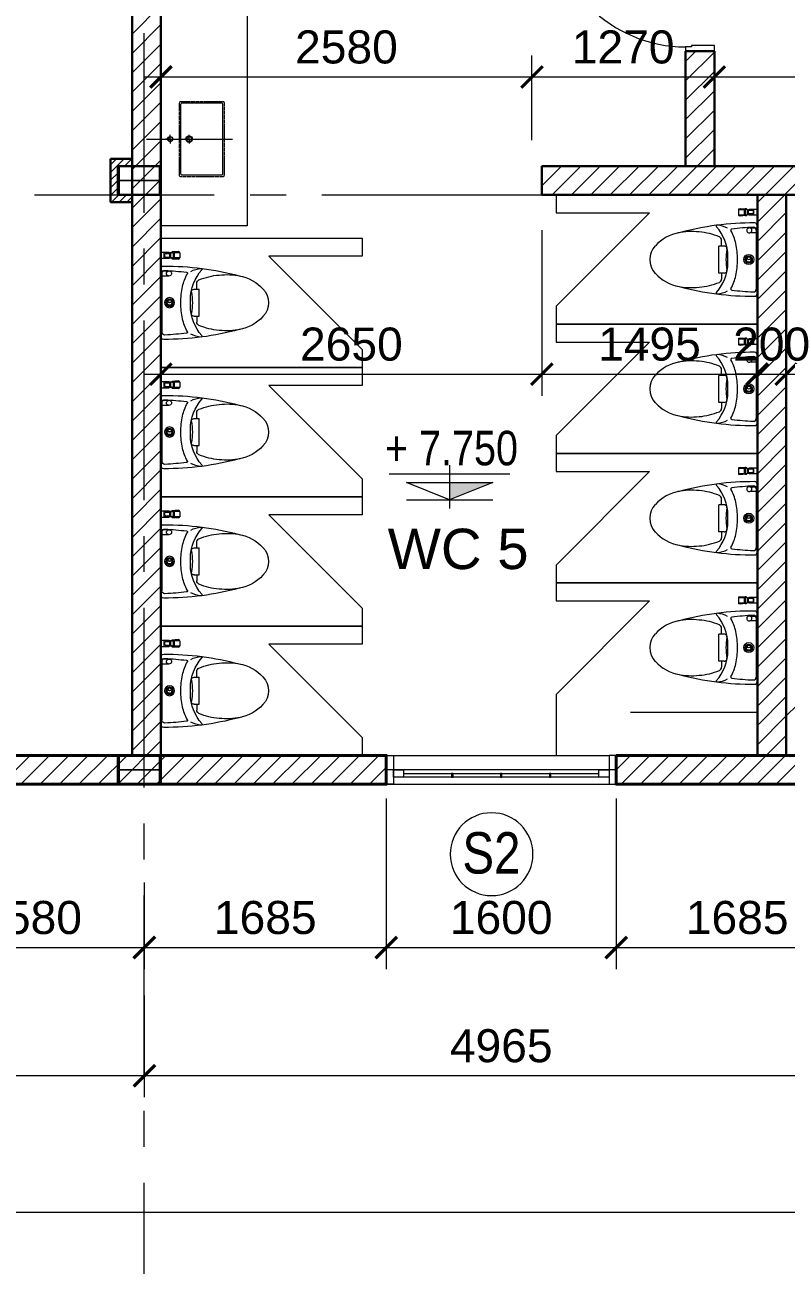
# Model space of a CAD drawing. Header units: millimetres. Extents: x 886808 to 1650903, y -1008069 to 230892.
# Drawn here: x 939122 to 944418, y -510837 to -502206 of the extents above; entities that cross this region are included whole.
import ezdxf
from ezdxf.enums import TextEntityAlignment as Align

# ---------------------------------------------------------------- set-up
doc = ezdxf.new("R2010")
doc.units = ezdxf.units.MM
doc.linetypes.add('CENTER', pattern=[2, 1.25, -0.25, 0.25, -0.25])
doc.linetypes.add('VE SINH$0$ACAD_ISO02W100', pattern=[15, 12, -3])
doc.layers.get('0').update_dxf_attribs({"lineweight": 0})
for name, color, linetype, lineweight in [('01- NET TUONG- 242', 242, 'Continuous', 40), ('03- Net Cua- 153', 153, 'Continuous', 9), ('06-Dim', 250, 'Continuous', 0), ('8l NET TO', 8, 'Continuous', 9), ('A-GLAZ-CURT', 52, 'Continuous', 5), ('A-Wall', 113, 'Continuous', 30), ('A_Dim', 8, 'Continuous', 5), ('ADP_007_text', 7, 'Continuous', 15), ('ADP_137_symbol', 137, 'Continuous', 9), ('DS_Dim', 8, 'Continuous', 0), ('HACTH', 8, 'Continuous', 0), ('net vl', 33, 'Continuous', 5), ('P-SANR-FIXT', 6, 'Continuous', 5), ('X-BT-MB-F1$0$SP-CỬA', 157, 'Continuous', 0)]:
    doc.layers.add(name, color=color, linetype=linetype, lineweight=lineweight)
doc.styles.add('ADP_HC_vni_HC', font='')
doc.styles.add('OBAYASHI', font='ARIALN.TTF')
doc.styles.add('Roof Fl type B$0$GHICHUTHUONG', font='arial.ttf', dxfattribs={"width": 0.8})
doc.styles.add('TIÊU ĐỀ', font='arial.ttf', dxfattribs={"height": 230})
doc.styles.add('TRUNG TIN', font='')
doc.styles.get('ADP_HC_vni_HC').set_extended_font_data('VNI-Helve-Condense')
doc.styles.get('TRUNG TIN').set_extended_font_data('VNI-Helve-Condense')
doc.dimstyles.new('1-100', dxfattribs={"dimtxt": 230, "dimasz": 150, "dimexe": 150, "dimexo": 300, "dimgap": 90, "dimtad": 1, "dimdec": 0, "dimrnd": 5, "dimzin": 0, "dimtxsty": 'TIÊU ĐỀ', "dimblk": 'ARCHTICK', "dimcen": 100, "dimdle": 120, "dimclrd": 256, "dimclre": 256, "dimclrt": 2, "dimadec": 0, "dimazin": 0, "dimtfac": 1, "dimtdec": 0, "dimtix": 1, "dimtmove": 1, "dimatfit": 3, "dimldrblk": 'OPEN30', "dimfxl": 900, "dimtolj": 1, "dimtzin": 0, "dimlwd": 13, "dimlwe": 13, "dimarcsym": 1})

# ---------------------------------------------------------------- blocks, each defined once
blk = doc.blocks.new('TRUC KHU BEP')
at = {"layer": '8l NET TO', "color": 251, "linetype": 'CENTER', "ltscale": 1000, "true_color": 0x636466, "transparency": 33554636}
for p, q in [((5034.7, -4023.5), (5034.7, 41133.5)), ((-5729.4, 4100), (13215, 4100)), ((-5729.4, 0), (13215, 0))]:
    blk.add_line(p, q, dxfattribs=at)
blk = doc.blocks.new('_ArchTick')
at = {"color": 0, "linetype": 'ByBlock', "const_width": 0.15}
blk.add_lwpolyline([(-0.5, -0.5), (0.5, 0.5)], dxfattribs=at)
blk = doc.blocks.new('*D620')
at = {"layer": 'A_Dim', "lineweight": 13, "transparency": 16777216}
for p, q in [((934988.6, -507790.1), (934988.6, -510618.9)), ((965418.6, -508100.4), (965418.6, -510618.9)), ((934868.6, -510468.9), (965538.6, -510468.9))]:
    blk.add_line(p, q, dxfattribs=at)
at = {"layer": 'Defpoints', "color": 0, "transparency": 16777216}
for p in [(934988.6, -507490.1), (965418.6, -507800.4), (965418.6, -510468.9)]:
    blk.add_point(p, dxfattribs=at)
at = {"layer": 'A_Dim', "lineweight": 13, "transparency": 16777216, "xscale": 150, "yscale": 150, "zscale": 150, "rotation": 180}
blk.add_blockref('_ArchTick', (934988.6, -510468.9), dxfattribs=at)
at = {"layer": 'A_Dim', "lineweight": 13, "transparency": 16777216, "xscale": 150, "yscale": 150, "zscale": 150}
blk.add_blockref('_ArchTick', (965418.6, -510468.9), dxfattribs=at)
at = {"layer": 'A_Dim', "color": 2, "transparency": 16777216, "insert": (950203.6, -510261.4), "char_height": 230, "attachment_point": 5, "style": 'TIÊU ĐỀ'}
blk.add_mtext('\\A1;30430', dxfattribs=at)
blk = doc.blocks.new('_Open30')
at = {"color": 0, "linetype": 'ByBlock', "lineweight": -2}
for p, q in [((-1, 0.268), (0, 0)), ((0, 0), (-1, -0.268)), ((0, 0), (-1, 0))]:
    blk.add_line(p, q, dxfattribs=at)
blk = doc.blocks.new('DAC_SA_Toilet - DAC_Toilet-V2-MẶT BẰNG BỐ TRÍ TẦNG 2')
at = {"layer": 'A_Dim', "transparency": 33554636}
for p, q in [((-308.8, 364.5), (-350.3, 364.5)), ((235, 364.5), (-235, 364.5))]:
    blk.add_line(p, q, dxfattribs=at)
at = {"layer": 'P-SANR-FIXT', "color": 251, "true_color": 0x636466, "transparency": 33554636}
for p, q in [((-350.3, 306.5), (-350.3, 364.5)), ((-308.8, 364.5), (-308.8, 306.5)), ((-223.5, 359.5), (-223.5, 364.5)), ((-220.1, 359.5), (-223.5, 359.5)), ((-220.1, 312.7), (-220.1, 359.5)), ((-220.1, 359.5), (-186.3, 359.5)), ((-205, 356.9), (0, 356.9)), ((-186.3, 359.5), (-186.3, 312.7)), ((-182.9, 359.5), (-186.3, 359.5)), ((-182.9, 364.5), (-182.9, 359.5)), ((0, 356.9), (205, 356.9)), ((-356.1, 244.9), (-352.9, 285)), ((-353.3, 236.2), (-350.8, 275.3)), ((-347.1, 306.5), (-350.3, 306.5)), ((-346.9, 280.7), (-348.2, 276.2)), ((-348, 233.8), (-345.9, 273)), ((-347.3, 306.5), (-347.3, 340.6)), ((-311.9, 340.6), (-347.3, 340.6)), ((-347.1, 306.5), (-347.1, 321.7)), ((-347.1, 293.3), (-347.1, 306.5)), ((-344.3, 298.2), (-345.9, 293.7)), ((-344.3, 332.7), (-344.3, 298.2)), ((-344, 274.2), (-343, 278.9)), ((-341.7, 335.2), (-341.7, 300.7)), ((-317.5, 335.2), (-317.5, 300.7)), ((-316.2, 278.9), (-315.2, 274.2)), ((-315, 332.7), (-315, 298.2)), ((-315, 298.2), (-313.3, 293.7)), ((-311.2, 233.8), (-313.3, 273)), ((-312.3, 280.7), (-311, 276.2)), ((-312.1, 306.5), (-312.1, 321.7)), ((-312.1, 306.5), (-312.1, 293.3)), ((-308.8, 306.5), (-312.1, 306.5)), ((-311.9, 340.6), (-311.9, 306.5)), ((-305.9, 236.2), (-308.4, 275.3)), ((-306.3, 285), (-303.1, 244.9)), ((-353.3, 236.2), (-356.1, 244.9)), ((-303.1, 244.9), (-305.9, 236.2)), ((-94.1, 114.8), (-135.3, 114.8)), ((-94.1, 133.7), (-94.1, 97.2)), ((94.1, 97.2), (-94.1, 97.2)), ((94.1, 133.9), (94.1, 97.2)), ((94.1, 114.8), (135.3, 114.8))]:
    blk.add_line(p, q, dxfattribs=at)
for centre, radius in [((-0.5, 304), 35), ((0, 304), 25), ((0, 304), 18.2)]:
    blk.add_circle(centre, radius, dxfattribs=at)
for centre, radius, start, end in [((-235, 344.5), 20, 90, 179.77834), ((-205, 336.9), 20, 90, 182.77831), ((205, 336.9), 20, 357.22169, 90), ((235, 344.5), 20, 0.22166, 90), ((-339.1, 283), 13.9, 171.78547, 213.41534), ((-342.4, 284.1), 10.6, 142.44391, 175.48892), ((-357.2, 312), 22.3, 286.6183, 295.29425), ((-368.7, 300.9), 23, 336.71481, 340.6458), ((-322.9, 321.4), 24.1, 152.22707, 179.2307), ((-351.9, 309.1), 16.5, 287.16271, 302.51816), ((-344.3, 335.2), 2.55, 270.00781, 359.99327), ((-329.6, 309.1), 28.8, 65.09775, 114.90581), ((-329.6, 260.8), 41.6, 73.0945, 106.9132), ((-315, 335.2), 2.55, 180.06218, 270), ((-307.3, 309.1), 16.5, 237.51883, 252.87745), ((-336.3, 321.4), 24.1, 0.76948, 27.77306), ((-290.5, 300.9), 23, 199.3542, 203.28519), ((-302, 312), 22.3, 244.70575, 253.3817), ((-316.8, 284.1), 10.6, 4.51108, 37.55609), ((-320.1, 283), 13.9, 326.58229, 8.22538), ((1745, 336.9), 2000, 179.77834, 194.96383), ((1772.7, 432.9), 2000, 182.77831, 187.10889), ((-203.2, 307.8), 17.6, 163.78637, 16.21363), ((-203.2, 307.8), 17.6, 16.21363, 163.78637), ((-16, 304), 15.4, 292.40557, 67.59443), ((-8.7, 318.8), 0.521, 120.52922, 244.00353), ((-8.7, 289.2), 0.521, 115.99647, 239.47078), ((0, 304), 17.7, 239.47078, 120.52922), ((-16, 304), 16, 295.99647, 64.00353), ((-1745, 336.9), 2000, 345.03617, 0.22166), ((-1772.7, 432.9), 2000, 352.89111, 357.22169), ((-329.6, 360.7), 128.2, 261.74989, 278.25011), ((-205, 186.3), 7, 187.10889, 298.6447), ((-38.7, -118.3), 340, 102.40346, 118.6447), ((0, -294.1), 520, 90, 102.40346), ((0, -294.1), 520, 77.59654, 90), ((38.7, -118.3), 340, 61.3553, 77.59654), ((205, 186.3), 7, 241.3553, 352.89111), ((-49.4, 69.1), 190, 152.46569, 175.50695), ((-20.5, -150.5), 310, 90.25011, 132.22537), ((242.7, -72), 436.1, 156.82038, 175.91835), ((-135.3, 89.9), 24.9, 90, 156.82038), ((-75.7, 133.7), 18.4, 141.6409, 180), ((-75.7, 133.7), 18.4, 80.33625, 141.6409), ((0, 578.5), 432.8, 260.33625, 279.66375), ((0, -4840.4), 5000, 89.74989, 90.25011), ((20.5, -150.5), 310, 47.77463, 89.74989), ((75.7, 133.7), 18.4, 38.3591, 99.66375), ((75.7, 133.7), 18.4, 0.59264, 38.3591), ((135.3, 89.9), 24.9, 23.17962, 90), ((-242.7, -72), 436.1, 4.08165, 23.17962), ((49.4, 69.1), 190, 4.49305, 27.53431), ((-232.8, 83.5), 6, 175.50695, 312.22537), ((232.8, 83.5), 6, 227.77463, 4.49305), ((265.7, -93.5), 461, 173.44768, 191.83618), ((-265.7, -93.5), 461, 348.16382, 6.55232), ((106.8, -126.8), 298.7, 190.16854, 227.10822), ((-106.8, -126.8), 298.7, 312.89178, 349.83146), ((0, -241.8), 141.8, 227.10822, 312.89178)]:
    blk.add_arc(centre, radius, start, end, dxfattribs=at)
for centre, major_axis, ratio, start_param, end_param in [((-357.1, 270), (12.9, 0), 0.469472, 0.514225, 1.056571), ((-294.8, 283), (55.3, 0), 0.469472, 2.889685, 3.404243), ((-294.8, 287), (53.8, 0), 0.469472, 2.950602, 3.394193), ((-357.1, 270), (15.9, 0), 0.469472, 0.595548, 0.975248), ((-357.1, 274.1), (17.4, 0), 0.469472, 0.628494, 0.942302), ((-329.6, 299.3), (58.3, 0), 0.469472, 4.429224, 4.995554), ((-344.3, 300.7), (-2.55, 0), 0.964751, 1.570796, 3.142958), ((-329.6, 299.3), (55.3, 0), 0.469472, 4.449739, 4.975039), ((-329.6, 270.7), (-53.8, 0), 0.469459, 4.459825, 4.964989), ((-329.6, 303.4), (53.8, 0), 0.469472, 4.459789, 4.964989), ((-329.6, 286.5), (14.9, 0), 0.965007, 0.656553, 2.485417), ((-315, 300.7), (2.55, 0), 0.962261, 3.141593, 4.712389), ((-302.1, 274.1), (17.4, 0), 0.470339, 2.199291, 2.513098), ((-302.1, 270), (15.9, 0), 0.470257, 2.166344, 2.546045), ((-302.1, 270), (12.9, 0), 0.469467, 2.085021, 2.627368), ((-364.4, 287), (53.8, 0), 0.469472, 6.030585, 6.474176), ((-364.4, 283), (55.3, 0), 0.469472, 6.020535, 6.535172)]:
    blk.add_ellipse(centre, major_axis=major_axis, ratio=ratio, start_param=start_param, end_param=end_param, dxfattribs=at)
for points, knots in [([(-348, 233.8), (-348.3, 234), (-348.9, 234.6), (-350.5, 235.5), (-352.1, 236), (-353.3, 236.2)], [-1, -1, -1, -1, -0.75, -0.5, 0, 0, 0, 0]), ([(-305.9, 236.2), (-307.1, 236), (-308.7, 235.5), (-310.3, 234.6), (-310.9, 234), (-311.2, 233.8)], [-1, -1, -1, -1, -0.5, -0.25, 0, 0, 0, 0])]:
    blk.add_open_spline(points, degree=3, knots=knots, dxfattribs=at)
blk = doc.blocks.new('*U162')
at = {"layer": 'X-BT-MB-F1$0$SP-CỬA', "transparency": 33554636}
blk.add_line((-50, 100), (-50, 840), dxfattribs=at)
for points in [[(-30, 0), (-30, 940), (-70, 940), (-70, 0)], [(-30, 100), (-70, 100), (-70, 840), (-30, 840)], [(-1000, -200), (-960, -200), (-960, -40), (-970, -40), (-970, 0), (-1000, 0)], [(0, -200), (-40, -200), (-40, -40), (-30, -40), (-30, 0), (0, 0)]]:
    blk.add_lwpolyline(points, close=True, dxfattribs=at)
at = {"layer": 'X-BT-MB-F1$0$SP-CỬA', "ltscale": 100, "transparency": 33554636}
blk.add_arc((-30, 0), 940, 90, 180, dxfattribs=at)
blk = doc.blocks.new('*U172')
at = {"color": 251, "lineweight": 5, "transparency": 33554636}
for q in [(-30, -65), (30, -65)]:
    blk.add_line((0, -65), q, dxfattribs=at)
at = {"lineweight": 5, "transparency": 33554636}
blk.add_line((0, -65), (0, -35), dxfattribs=at)
at = {"color": 0, "transparency": 33554636}
blk.add_circle((0, -65), 18, dxfattribs=at)
at = {"color": 165, "transparency": 33554636}
blk.add_circle((0, -65), 16, dxfattribs=at)
at = {"transparency": 33554636}
blk.add_wipeout([(-250, -147), (-249.8, -144.8), (-249.3, -143.4), (-248.7, -142), (-247.1, -139.9), (-244.4, -138), (-242.7, -137.4), (-240, -137), (-240, -137), (240, -137), (243, -137.4), (244.9, -138.3), (244.9, -138.3), (247.1, -139.9), (247.8, -140.7), (249, -142.6), (249.5, -144), (249.9, -145.3), (250, -147), (250, -147), (250, -422), (249.4, -425.5), (249.4, -425.5), (247.1, -429.1), (244.1, -431.1), (241.9, -431.8), (240, -432), (-240, -432), (-243.3, -431.4), (-244.7, -430.8), (-244.7, -430.8), (-247.1, -429.1), (-248.1, -427.8), (-248.1, -427.8), (-249.8, -424.1), (-250, -422), (-250, -422)], dxfattribs=at)
at = {"color": 251, "lineweight": 5, "transparency": 33554636}
for p, q in [((0, 100), (0, -497)), ((0, -197), (-30, -197)), ((0, -197), (30, -197))]:
    blk.add_line(p, q, dxfattribs=at)
at = {"lineweight": 5, "transparency": 33554636}
blk.add_line((0, -65), (0, -95), dxfattribs=at)
at = {"transparency": 33554636}
for q in [(0, -167), (0, -227)]:
    blk.add_line((0, -197), q, dxfattribs=at)
at = {"color": 165, "linetype": 'VE SINH$0$ACAD_ISO02W100', "transparency": 33554636}
blk.add_lwpolyline([(260, -432), (260, -137, 0.414214), (250, -127), (-250, -127, 0.414214), (-260, -137), (-260, -432, 0.414214), (-250, -442), (250, -442, 0.414214)], format="xyb", close=True, dxfattribs=at)
at = {"color": 0, "transparency": 33554636}
blk.add_lwpolyline([(250, -422), (250, -147, 0.414214), (240, -137), (-240, -137, 0.414214), (-250, -147), (-250, -422, 0.414214), (-240, -432), (240, -432, 0.414214)], format="xyb", close=True, dxfattribs=at)
blk.add_circle((0, -197), 22.5, dxfattribs=at)
at = {"color": 165, "transparency": 33554636}
blk.add_circle((0, -197), 17.5, dxfattribs=at)
blk = doc.blocks.new('cao độ')
at = {"layer": 'ADP_137_symbol'}
blk.add_hatch(color=0, dxfattribs=at).paths.add_polyline_path([(0, 1), (0, 0), (2.5, 1)])
at = {"layer": 'ADP_137_symbol', "color": 0}
for points in [[(-3.5, 1.5), (3.5, 1.5)], [(0, 2), (0, -0.5)], [(-2.5, 1), (2.5, 1), (0, 0), (-2.5, 1)], [(-2.5, 0), (2.5, 0)]]:
    blk.add_lwpolyline(points, dxfattribs=at)
at = {"layer": 'ADP_007_text', "style": 'ADP_HC_vni_HC'}
blk.add_attdef('A', (-3.745, 2), '', height=2, dxfattribs=at)
blk = doc.blocks.new('*U1457')
at = {"color": 7, "ltscale": 5}
for p, q in [((-2000, 100), (-2000, -100)), ((-400, 100), (-400, -100))]:
    blk.add_line(p, q, dxfattribs=at)
at = {"ltscale": 40}
for p, q in [((-450, 100), (-1950, 100)), ((-520, -25), (-1880, -25)), ((-1880, -50), (-520, -50))]:
    blk.add_line(p, q, dxfattribs=at)
at = {"color": 0, "ltscale": 40}
for p, q in [((-2000, 0), (-400, 0)), ((-400, -100), (-2000, -100))]:
    blk.add_line(p, q, dxfattribs=at)
at = {"color": 0, "lineweight": -2}
for points in [[(-2000, 100), (-1950, 100), (-1950, -100), (-2000, -100)], [(-400, 100), (-450, 100), (-450, -100), (-400, -100)]]:
    blk.add_lwpolyline(points, close=True, dxfattribs=at)
at = {"ltscale": 40}
for points in [[(-1950, -50), (-1880, -50), (-1880, 0), (-1950, 0)], [(-520, -50), (-450, -50), (-450, 0), (-520, 0)], [(-1544.9, -25), (-1535.1, -25), (-1535.1, -50), (-1544.9, -50)], [(-1204.9, -25), (-1195.1, -25), (-1195.1, -50), (-1204.9, -50)], [(-864.9, -25), (-855.1, -25), (-855.1, -50), (-864.9, -50)]]:
    blk.add_lwpolyline(points, close=True, dxfattribs=at)
blk = doc.blocks.new('*D600')
at = {"layer": 'A_Dim', "lineweight": 13, "transparency": 16777216}
for p, q in [((944918.6, -508575.9), (944918.6, -509668.7)), ((939953.3, -508959.7), (939953.3, -509668.7)), ((945038.6, -509518.7), (939833.3, -509518.7))]:
    blk.add_line(p, q, dxfattribs=at)
at = {"layer": 'Defpoints', "color": 0, "transparency": 16777216}
for p in [(944918.6, -508275.9), (939953.3, -508659.7), (939953.3, -509518.7)]:
    blk.add_point(p, dxfattribs=at)
at = {"layer": 'A_Dim', "lineweight": 13, "transparency": 16777216, "xscale": 150, "yscale": 150, "zscale": 150, "rotation": 180}
blk.add_blockref('_ArchTick', (939953.3, -509518.7), dxfattribs=at)
at = {"layer": 'A_Dim', "lineweight": 13, "transparency": 16777216, "xscale": 150, "yscale": 150, "zscale": 150}
blk.add_blockref('_ArchTick', (944918.6, -509518.7), dxfattribs=at)
at = {"layer": 'A_Dim', "color": 2, "transparency": 16777216, "insert": (942436, -509311.3), "char_height": 230, "attachment_point": 5, "style": 'TIÊU ĐỀ'}
blk.add_mtext('\\A1;4965', dxfattribs=at)
blk = doc.blocks.new('*D601')
at = {"layer": 'A_Dim', "lineweight": 13, "transparency": 16777216}
for p, q in [((934988.6, -508959.7), (934988.6, -509668.7)), ((939953.3, -508959.7), (939953.3, -509668.7)), ((940073.3, -509518.7), (934868.6, -509518.7))]:
    blk.add_line(p, q, dxfattribs=at)
at = {"layer": 'Defpoints', "color": 0, "transparency": 16777216}
for p in [(934988.6, -508659.7), (939953.3, -508659.7), (934988.6, -509518.7)]:
    blk.add_point(p, dxfattribs=at)
at = {"layer": 'A_Dim', "lineweight": 13, "transparency": 16777216, "xscale": 150, "yscale": 150, "zscale": 150, "rotation": 180}
blk.add_blockref('_ArchTick', (934988.6, -509518.7), dxfattribs=at)
at = {"layer": 'A_Dim', "lineweight": 13, "transparency": 16777216, "xscale": 150, "yscale": 150, "zscale": 150}
blk.add_blockref('_ArchTick', (939953.3, -509518.7), dxfattribs=at)
at = {"layer": 'A_Dim', "color": 2, "transparency": 16777216, "insert": (937471, -509311.3), "char_height": 230, "attachment_point": 5, "style": 'TIÊU ĐỀ'}
blk.add_mtext('\\A1;4965', dxfattribs=at)
blk = doc.blocks.new('so thu tu bac thang')
at = {"ltscale": 300}
blk.add_circle((37.7, 0), 125, dxfattribs=at)
at = {"style": 'OBAYASHI'}
blk.add_attdef('SO_THU_TU_BAC_THANG', (-91.5, -138.5), '', height=300, dxfattribs=at)
blk = doc.blocks.new('*D1356')
at = {"layer": 'A_Dim', "lineweight": 13, "transparency": 16777216}
for p, q in [((938371.1, -507690.1), (938371.1, -508776.5)), ((939953.3, -508174), (939953.3, -508776.5)), ((938251.1, -508626.5), (940073.3, -508626.5))]:
    blk.add_line(p, q, dxfattribs=at)
at = {"layer": 'Defpoints', "color": 0, "transparency": 16777216}
for p in [(938371.1, -507390.1), (939953.3, -507874), (939953.3, -508626.5)]:
    blk.add_point(p, dxfattribs=at)
at = {"layer": 'A_Dim', "lineweight": 13, "transparency": 16777216, "xscale": 150, "yscale": 150, "zscale": 150, "rotation": 180}
blk.add_blockref('_ArchTick', (938371.1, -508626.5), dxfattribs=at)
at = {"layer": 'A_Dim', "lineweight": 13, "transparency": 16777216, "xscale": 150, "yscale": 150, "zscale": 150}
blk.add_blockref('_ArchTick', (939953.3, -508626.5), dxfattribs=at)
at = {"layer": 'A_Dim', "color": 2, "transparency": 16777216, "insert": (939162.2, -508419.1), "char_height": 230, "attachment_point": 5, "style": 'TIÊU ĐỀ'}
blk.add_mtext('\\A1;1580', dxfattribs=at)
blk = doc.blocks.new('*D1357')
at = {"layer": 'A_Dim', "lineweight": 13, "transparency": 16777216}
for p, q in [((941636, -507590.1), (941636, -508776.5)), ((939953.3, -508174), (939953.3, -508776.5)), ((939833.3, -508626.5), (941756, -508626.5))]:
    blk.add_line(p, q, dxfattribs=at)
at = {"layer": 'Defpoints', "color": 0, "transparency": 16777216}
for p in [(941636, -507290.1), (939953.3, -507874), (941636, -508626.5)]:
    blk.add_point(p, dxfattribs=at)
at = {"layer": 'A_Dim', "lineweight": 13, "transparency": 16777216, "xscale": 150, "yscale": 150, "zscale": 150, "rotation": 180}
blk.add_blockref('_ArchTick', (939953.3, -508626.5), dxfattribs=at)
at = {"layer": 'A_Dim', "lineweight": 13, "transparency": 16777216, "xscale": 150, "yscale": 150, "zscale": 150}
blk.add_blockref('_ArchTick', (941636, -508626.5), dxfattribs=at)
at = {"layer": 'A_Dim', "color": 2, "transparency": 16777216, "insert": (940794.6, -508419.1), "char_height": 230, "attachment_point": 5, "style": 'TIÊU ĐỀ'}
blk.add_mtext('\\A1;1685', dxfattribs=at)
blk = doc.blocks.new('*D1358')
at = {"layer": 'A_Dim', "lineweight": 13, "transparency": 16777216}
for p, q in [((941636, -507590.1), (941636, -508776.5)), ((943236, -507590.1), (943236, -508776.5)), ((941516, -508626.5), (943356, -508626.5))]:
    blk.add_line(p, q, dxfattribs=at)
at = {"layer": 'Defpoints', "color": 0, "transparency": 16777216}
for p in [(941636, -507290.1), (943236, -507290.1), (943236, -508626.5)]:
    blk.add_point(p, dxfattribs=at)
at = {"layer": 'A_Dim', "lineweight": 13, "transparency": 16777216, "xscale": 150, "yscale": 150, "zscale": 150, "rotation": 180}
blk.add_blockref('_ArchTick', (941636, -508626.5), dxfattribs=at)
at = {"layer": 'A_Dim', "lineweight": 13, "transparency": 16777216, "xscale": 150, "yscale": 150, "zscale": 150}
blk.add_blockref('_ArchTick', (943236, -508626.5), dxfattribs=at)
at = {"layer": 'A_Dim', "color": 2, "transparency": 16777216, "insert": (942436, -508419.1), "char_height": 230, "attachment_point": 5, "style": 'TIÊU ĐỀ'}
blk.add_mtext('\\A1;1600', dxfattribs=at)
blk = doc.blocks.new('*D1359')
at = {"layer": 'A_Dim', "lineweight": 13, "transparency": 16777216}
for p, q in [((943236, -507590.1), (943236, -508776.5)), ((944918.6, -508033), (944918.6, -508776.5)), ((943116, -508626.5), (945038.6, -508626.5))]:
    blk.add_line(p, q, dxfattribs=at)
at = {"layer": 'Defpoints', "color": 0, "transparency": 16777216}
for p in [(943236, -507290.1), (944918.6, -507733), (944918.6, -508626.5)]:
    blk.add_point(p, dxfattribs=at)
at = {"layer": 'A_Dim', "lineweight": 13, "transparency": 16777216, "xscale": 150, "yscale": 150, "zscale": 150, "rotation": 180}
blk.add_blockref('_ArchTick', (943236, -508626.5), dxfattribs=at)
at = {"layer": 'A_Dim', "lineweight": 13, "transparency": 16777216, "xscale": 150, "yscale": 150, "zscale": 150}
blk.add_blockref('_ArchTick', (944918.6, -508626.5), dxfattribs=at)
at = {"layer": 'A_Dim', "color": 2, "transparency": 16777216, "insert": (944077.3, -508419.1), "char_height": 230, "attachment_point": 5, "style": 'TIÊU ĐỀ'}
blk.add_mtext('\\A1;1685', dxfattribs=at)
blk = doc.blocks.new('*D1384')
at = {"layer": 'A_Dim', "lineweight": 13, "transparency": 16777216}
for p, q in [((940068.6, -502427), (940068.6, -502419.5)), ((942650, -503009), (942650, -502419.5)), ((939948.6, -502569.5), (942770, -502569.5))]:
    blk.add_line(p, q, dxfattribs=at)
at = {"layer": 'Defpoints', "color": 0, "transparency": 16777216}
for p in [(942650, -502569.5), (940068.6, -502727), (942650, -503309)]:
    blk.add_point(p, dxfattribs=at)
at = {"layer": 'A_Dim', "lineweight": 13, "transparency": 16777216, "xscale": 150, "yscale": 150, "zscale": 150, "rotation": 180}
blk.add_blockref('_ArchTick', (940068.6, -502569.5), dxfattribs=at)
at = {"layer": 'A_Dim', "lineweight": 13, "transparency": 16777216, "xscale": 150, "yscale": 150, "zscale": 150}
blk.add_blockref('_ArchTick', (942650, -502569.5), dxfattribs=at)
at = {"layer": 'A_Dim', "color": 2, "transparency": 16777216, "insert": (941359.3, -502362.1), "char_height": 230, "attachment_point": 5, "style": 'TIÊU ĐỀ'}
blk.add_mtext('\\A1;2580', dxfattribs=at)
blk = doc.blocks.new('*D1385')
at = {"layer": 'A_Dim', "lineweight": 13, "transparency": 16777216}
for p, q in [((942650, -503009), (942650, -502419.5)), ((943918.6, -502789), (943918.6, -502419.5)), ((942530, -502569.5), (944038.6, -502569.5))]:
    blk.add_line(p, q, dxfattribs=at)
at = {"layer": 'Defpoints', "color": 0, "transparency": 16777216}
for p in [(943918.6, -502569.5), (943918.6, -503089, 0), (942650, -503309)]:
    blk.add_point(p, dxfattribs=at)
at = {"layer": 'A_Dim', "lineweight": 13, "transparency": 16777216, "xscale": 150, "yscale": 150, "zscale": 150, "rotation": 180}
blk.add_blockref('_ArchTick', (942650, -502569.5), dxfattribs=at)
at = {"layer": 'A_Dim', "lineweight": 13, "transparency": 16777216, "xscale": 150, "yscale": 150, "zscale": 150}
blk.add_blockref('_ArchTick', (943918.6, -502569.5), dxfattribs=at)
at = {"layer": 'A_Dim', "color": 2, "transparency": 16777216, "insert": (943284.3, -502362.1), "char_height": 230, "attachment_point": 5, "style": 'TIÊU ĐỀ'}
blk.add_mtext('\\A1;1270', dxfattribs=at)
blk = doc.blocks.new('*D1386')
at = {"layer": 'A_Dim', "lineweight": 13, "transparency": 16777216}
for p, q in [((943918.6, -502789), (943918.6, -502419.5)), ((946917.8, -502717), (946917.8, -502419.5)), ((943798.6, -502569.5), (947037.8, -502569.5))]:
    blk.add_line(p, q, dxfattribs=at)
at = {"layer": 'Defpoints', "color": 0, "transparency": 16777216}
for p in [(946917.8, -502569.5), (946917.8, -503017, 0), (943918.6, -503089, 0)]:
    blk.add_point(p, dxfattribs=at)
at = {"layer": 'A_Dim', "lineweight": 13, "transparency": 16777216, "xscale": 150, "yscale": 150, "zscale": 150, "rotation": 180}
blk.add_blockref('_ArchTick', (943918.6, -502569.5), dxfattribs=at)
at = {"layer": 'A_Dim', "lineweight": 13, "transparency": 16777216, "xscale": 150, "yscale": 150, "zscale": 150}
blk.add_blockref('_ArchTick', (946917.8, -502569.5), dxfattribs=at)
at = {"layer": 'A_Dim', "color": 2, "transparency": 16777216, "insert": (945418.2, -502362), "char_height": 230, "attachment_point": 5, "style": 'TIÊU ĐỀ'}
blk.add_mtext('\\A1;3000', dxfattribs=at)
blk = doc.blocks.new('*D1389')
at = {"layer": 'A_Dim', "lineweight": 13, "transparency": 16777216}
for p, q in [((942718.6, -503635), (942718.6, -504787)), ((939948.6, -504637), (942838.6, -504637)), ((940068.6, -504802.5), (940068.6, -504787))]:
    blk.add_line(p, q, dxfattribs=at)
at = {"layer": 'Defpoints', "color": 0, "transparency": 16777216}
for p in [(942718.6, -503335), (940068.6, -504502.5), (942718.6, -504637)]:
    blk.add_point(p, dxfattribs=at)
at = {"layer": 'A_Dim', "lineweight": 13, "transparency": 16777216, "xscale": 150, "yscale": 150, "zscale": 150, "rotation": 180}
blk.add_blockref('_ArchTick', (940068.6, -504637), dxfattribs=at)
at = {"layer": 'A_Dim', "lineweight": 13, "transparency": 16777216, "xscale": 150, "yscale": 150, "zscale": 150}
blk.add_blockref('_ArchTick', (942718.6, -504637), dxfattribs=at)
at = {"layer": 'A_Dim', "color": 2, "transparency": 16777216, "insert": (941393.6, -504429.6), "char_height": 230, "attachment_point": 5, "style": 'TIÊU ĐỀ'}
blk.add_mtext('\\A1;2650', dxfattribs=at)
blk = doc.blocks.new('*D1390')
at = {"layer": 'A_Dim', "lineweight": 13, "transparency": 16777216}
for p, q in [((942718.6, -503635), (942718.6, -504787)), ((944216.1, -503896), (944216.1, -504787)), ((942598.6, -504637), (944336.1, -504637))]:
    blk.add_line(p, q, dxfattribs=at)
at = {"layer": 'Defpoints', "color": 0, "transparency": 16777216}
for p in [(942718.6, -503335), (944216.1, -503596), (944216.1, -504637)]:
    blk.add_point(p, dxfattribs=at)
at = {"layer": 'A_Dim', "lineweight": 13, "transparency": 16777216, "xscale": 150, "yscale": 150, "zscale": 150, "rotation": 180}
blk.add_blockref('_ArchTick', (942718.6, -504637), dxfattribs=at)
at = {"layer": 'A_Dim', "lineweight": 13, "transparency": 16777216, "xscale": 150, "yscale": 150, "zscale": 150}
blk.add_blockref('_ArchTick', (944216.1, -504637), dxfattribs=at)
at = {"layer": 'A_Dim', "color": 2, "transparency": 16777216, "insert": (943467.3, -504429.6), "char_height": 230, "attachment_point": 5, "style": 'TIÊU ĐỀ'}
blk.add_mtext('\\A1;1495', dxfattribs=at)
blk = doc.blocks.new('*D1391')
at = {"layer": 'A_Dim', "lineweight": 13, "transparency": 16777216}
for p, q in [((944418.2, -503820.5), (944418.2, -504787)), ((944216.1, -503896), (944216.1, -504787)), ((944216.1, -504637), (944066.1, -504637)), ((944216.1, -504637), (944418.2, -504637)), ((944418.2, -504637), (944568.2, -504637))]:
    blk.add_line(p, q, dxfattribs=at)
at = {"layer": 'Defpoints', "color": 0, "transparency": 16777216}
for p in [(944418.2, -503520.5), (944216.1, -503596), (944418.2, -504637)]:
    blk.add_point(p, dxfattribs=at)
at = {"layer": 'A_Dim', "lineweight": 13, "transparency": 16777216, "xscale": 150, "yscale": 150, "zscale": 150}
blk.add_blockref('_ArchTick', (944216.1, -504637), dxfattribs=at)
at = {"layer": 'A_Dim', "lineweight": 13, "transparency": 16777216, "xscale": 150, "yscale": 150, "zscale": 150, "rotation": 180}
blk.add_blockref('_ArchTick', (944418.2, -504637), dxfattribs=at)
at = {"layer": 'A_Dim', "color": 2, "transparency": 16777216, "insert": (944317.1, -504429.6), "char_height": 230, "attachment_point": 5, "style": 'TIÊU ĐỀ'}
blk.add_mtext('\\A1;200', dxfattribs=at)
blk = doc.blocks.new('*D1392')
at = {"layer": 'A_Dim', "lineweight": 13, "transparency": 16777216}
for p, q in [((948117.9, -503587.5), (948117.9, -504787)), ((944418.2, -503820.5), (944418.2, -504787)), ((944298.2, -504637), (948237.9, -504637))]:
    blk.add_line(p, q, dxfattribs=at)
at = {"layer": 'Defpoints', "color": 0, "transparency": 16777216}
for p in [(948117.9, -503287.5), (944418.2, -503520.5), (948117.9, -504637)]:
    blk.add_point(p, dxfattribs=at)
at = {"layer": 'A_Dim', "lineweight": 13, "transparency": 16777216, "xscale": 150, "yscale": 150, "zscale": 150, "rotation": 180}
blk.add_blockref('_ArchTick', (944418.2, -504637), dxfattribs=at)
at = {"layer": 'A_Dim', "lineweight": 13, "transparency": 16777216, "xscale": 150, "yscale": 150, "zscale": 150}
blk.add_blockref('_ArchTick', (948117.9, -504637), dxfattribs=at)
at = {"layer": 'A_Dim', "color": 2, "transparency": 16777216, "insert": (946268, -504429.5), "char_height": 230, "attachment_point": 5, "style": 'TIÊU ĐỀ'}
blk.add_mtext('\\A1;3700', dxfattribs=at)
blk = doc.blocks.new('cc')
at = {"layer": 'A-GLAZ-CURT', "transparency": 33554636}
blk.add_lwpolyline([(222569.3, 39756), (222287.3, 39756), (222287.3, 39659), (222278.3, 39659), (222278.3, 39859), (222287.3, 39859), (222287.3, 39762), (222569.3, 39762), (222569.3, 39859), (222578.3, 39859), (222578.3, 39659), (222569.3, 39659)], close=True, dxfattribs=at)
at = {"layer": 'A-Wall', "transparency": 33554636}
blk.add_lwpolyline([(222278.3, 39659), (222578.3, 39659), (222578.3, 39859), (222278.3, 39859)], close=True, dxfattribs=at)

msp = doc.modelspace()

# ---------------------------------------------------------------- hatches: boundary and pattern name
at = {"layer": 'A_Dim', "transparency": 33554534}
h = msp.add_hatch(dxfattribs=at)
h.set_pattern_fill('ANSI31', color=256, scale=300)
h.set_pattern_definition([(45, (-578905.99, -498910.36), (-26.5165043, 26.5165043), [])])
h.paths.add_polyline_path([(939768.6, -503190.1), (939868.6, -503190.1), (939868.6, -503390.1), (939768.6, -503390.1)], flags=16)
h.paths.add_polyline_path([(939718.6, -503140.1), (939868.6, -503140.1), (939868.6, -503440.1), (939718.6, -503440.1)])
at = {"layer": 'HACTH', "transparency": 33554636}
h = msp.add_hatch(dxfattribs=at)
h.set_pattern_fill('ANSI31', color=256, scale=30)
h.paths.add_polyline_path([(958118.6, -475390.1), (958318.6, -475390.1), (958318.6, -470590.1), (958118.6, -470590.1)])
h.paths.add_polyline_path([(953643.6, -470589.9), (958998.6, -470589.7), (958998.6, -470390.1), (953643.6, -470390.4)])
h.paths.add_polyline_path([(955518.6, -503190.2), (950968.6, -503190.2), (950968.6, -503390.1), (955518.6, -503390.1)])
h.paths.add_polyline_path([(934988.6, -470589.7), (935188.6, -470589.7), (935188.6, -471895.8), (934988.6, -471895.8)])
h.paths.add_polyline_path([(943236, -507290.1), (945731.1, -507290.1), (945731.1, -507490.1), (943236, -507490.1)])
h.paths.add_polyline_path([(956518.6, -503190.2), (958318.6, -503190.1), (958318.6, -503390.1), (956518.6, -503390.2)])
h.paths.add_polyline_path([(941336, -475390.1), (941536, -475390.1), (941536, -470589.7), (941336, -470589.7)])
h.paths.add_polyline_path([(957418.6, -475490.2), (958318.6, -475490.1), (958318.6, -475390.1), (957418.6, -475390.2)])
h.paths.add_polyline_path([(950256.1, -507290.1), (951068.6, -507290.1), (951068.6, -507490.1), (950256.1, -507490.1)])
h.paths.add_polyline_path([(947331.1, -507290.1), (948656.1, -507290.1), (948656.1, -507490.1), (947331.1, -507490.1)])
h.paths.add_polyline_path([(934988.6, -499915.1), (935188.6, -499915.1), (935188.6, -504440.1), (934988.6, -504440.1)])
h.paths.add_polyline_path([(935188.6, -480090.1), (934988.6, -480090.1), (934988.6, -486040.1), (935188.6, -486040.1), (935188.6, -484340.1)])
h.paths.add_polyline_path([(934988.6, -470590.1), (936571.1, -470590.1), (936571.1, -470390.1), (934988.6, -470390.1)])
h.paths.add_polyline_path([(938371.1, -470389.7), (941536, -470389.7), (941536, -470589.7), (938371.1, -470589.7)])
h.paths.add_polyline_path([(943336, -470389.7), (947798.6, -470389.7), (947798.6, -470590.4), (943336, -470590.4)])
h.paths.add_polyline_path([(949598.6, -470390.4), (953643.6, -470390.4), (953643.6, -470589.7), (949598.6, -470589.7)])
h.paths.add_polyline_path([(938371.1, -507290.1), (941636, -507290.1), (941636, -507490.1), (938371.1, -507490.1)])
h.paths.add_polyline_path([(934988.6, -507490.1), (936571.1, -507490.1), (936571.1, -507290.1), (934988.6, -507290.1)])
h.paths.add_polyline_path([(960798.6, -470389.8), (964918.6, -470389.8), (964918.6, -470589.7), (960798.6, -470589.7)])
h.paths.add_polyline_path([(951068.6, -507490.1), (951872.6, -507490.1), (951872.6, -507290.1), (951068.6, -507290.1)])
h.paths.add_polyline_path([(953472.6, -507490.1), (954272.6, -507490.1), (954272.6, -507290.1), (953472.6, -507290.1)])
h.paths.add_polyline_path([(955872.6, -507490.1), (956784.8, -507490.1), (956784.8, -507290.1), (955872.6, -507290.1)])
h.paths.add_polyline_path([(951068.6, -503390.1), (951068.6, -507290.1), (950868.6, -507290.1), (950868.6, -503605.1), (950968.6, -503605.1), (950968.6, -503390.1)])
h.paths.add_polyline_path([(950968.6, -501190.2), (950968.6, -503605.1), (950768.6, -503605.1), (950768.6, -501190.2)])
h.paths.add_polyline_path([(946917.9, -500990.1), (950968.6, -500990.1), (950968.6, -501190.2), (946917.9, -501190.2)])
h.paths.add_polyline_path([(946917.8, -502390.2), (947117.8, -502390.2), (947117.8, -503190.1), (946917.8, -503190.1)])
h.paths.add_polyline_path([(947117.8, -501390.2), (946917.8, -501390.2), (946917.9, -501190.2), (947117.9, -501190.2)])
h.paths.add_polyline_path([(948117.9, -503390.1), (948117.9, -503190.1), (942718.6, -503190.1), (942718.6, -503390.1)])
h.paths.add_polyline_path([(943918.6, -502390.2), (943718.6, -502390.2), (943718.6, -503190.1), (943918.6, -503190.1)])
h.paths.add_polyline_path([(943718.6, -501390.2), (943918.6, -501390.2), (943918.6, -501190.2), (943718.6, -501190.2)])
h.paths.add_polyline_path([(939868.6, -501190.2), (943918.6, -501190.2), (943918.6, -500990.1), (939868.6, -500990.2)])
h.paths.add_polyline_path([(939868.6, -501190.2), (939868.6, -500990.2), (936488.6, -500990.2), (936488.6, -501190.2)])
h.paths.add_polyline_path([(935488.6, -500990.1), (935188.6, -500990.1), (935188.6, -501190.1), (935488.6, -501190.1)])
h.paths.add_polyline_path([(940068.6, -501190.2), (940068.6, -507290.1), (939868.6, -507290.1), (939868.6, -501190.2)])
h.paths.add_polyline_path([(944218.3, -507290.1), (944418.3, -507290.1), (944418.2, -503390.1), (944218.2, -503390.1)])
h.paths.add_polyline_path([(945631.7, -507290.1), (945631.7, -507040.1), (944418.3, -507040.1), (944418.3, -507290.2)])
h.paths.add_polyline_path([(945731.7, -506940.1), (945731.7, -507290.1), (944418.3, -507290.2), (944418.3, -506940.1)])
h.paths.add_polyline_path([(935188.6, -492365.1), (934988.6, -492365.1), (934988.6, -491415.1), (935188.6, -491415.1)])
h.paths.add_polyline_path([(935188.6, -473695.8), (934988.6, -473695.8), (934988.6, -475672.3), (935188.6, -475672.3)])
h.paths.add_polyline_path([(935188.6, -489615.1), (934988.6, -489615.1), (934988.6, -488415.1), (935188.6, -488415.1)])
h.paths.add_polyline_path([(935188.6, -506240.1), (934988.6, -506240.1), (934988.6, -507290.1), (935188.6, -507290.1)])
h.paths.add_polyline_path([(935188.6, -486615.1), (934988.6, -486615.1), (934988.6, -486040.1), (935188.6, -486040.1)])
h.paths.add_polyline_path([(934988.6, -478490.2), (935188.6, -478490.2), (935188.6, -477872.3), (934988.6, -477872.3)])
h.paths.add_polyline_path([(935188.6, -495365.1), (934988.6, -495365.1), (934988.6, -494165.1), (935188.6, -494165.1)])
h.paths.add_polyline_path([(935188.6, -498115.1), (934988.6, -498115.1), (934988.6, -497165.1), (935188.6, -497165.1)])
h.paths.add_polyline_path([(946528.6, -475390.1), (946628.6, -475390.1), (946628.6, -475190.1), (946528.6, -475190.1)])
h.paths.add_polyline_path([(945119.3, -473045.7), (944918.8, -473045.7), (944918.6, -475390.1), (945119.1, -475390.1)])
h.paths.add_polyline_path([(944918.6, -473693), (944918.6, -473593), (946528.4, -473593), (946528.4, -473693)])
h.paths.add_polyline_path([(946628.6, -474430.1), (946528.6, -474430.1), (946528.6, -471840.1), (946628.6, -471840.1)])
h.paths.add_polyline_path([(944918.8, -472090.1), (944918.8, -471990.1), (946528.6, -471990.1), (946528.6, -472090.1)])
h.paths.add_polyline_path([(945116.5, -471990.1), (944918.6, -471990.1), (944918.6, -470739.7), (945116.5, -470739.7)])
h.paths.add_polyline_path([(944918.6, -470739.7), (945119.1, -470739.7), (945119.1, -470590.4), (944918.6, -470590.4)])
h.paths.add_polyline_path([(945119, -472285.7), (944919, -472285.7), (944919.1, -472085.6), (945119.1, -472085.6)])
h.paths.add_polyline_path([(935188.6, -475490.1), (936963.2, -475490.1), (936963.2, -475390.2), (935188.6, -475390.2)])
h.paths.add_polyline_path([(941905.1, -475490.1), (938163.2, -475490.1), (938163.2, -475390.1), (941905.1, -475390.2)])
h.paths.add_polyline_path([(943128.5, -475390.2), (955798.6, -475390.1), (955798.6, -475490.1), (943128.5, -475490.2)])
h.paths.add_polyline_path([(932488.6, -477672.3), (932488.6, -475872.3), (934988.6, -475872.3), (934988.6, -476034.9), (935188.6, -476034.9), (935188.6, -475672.3), (932288.6, -475672.3), (932288.6, -477872.3), (935188.6, -477872.3), (935188.6, -477535.3), (934988.6, -477535.3), (934988.6, -477672.3)])

# ---------------------------------------------------------------- linework, layer by layer
at = {"layer": '01- NET TUONG- 242', "transparency": 33554636}
for points in [[(938371.1, -507290.1), (941636, -507290.1), (941636, -507490.1), (938371.1, -507490.1)], [(943236, -507290.1), (945731.1, -507290.1), (945731.1, -507490.1), (943236, -507490.1)]]:
    msp.add_lwpolyline(points, close=True, dxfattribs=at)
at = {"layer": '8l NET TO', "color": 251, "linetype": 'CENTER', "ltscale": 1000, "true_color": 0x636466, "transparency": 33554636}
for p, q in [((941785.5, -503390.1), (971474.1, -503390.1)), ((941785.5, -507490.1), (971474.1, -507490.1))]:
    msp.add_line(p, q, dxfattribs=at)
at = {"layer": 'A-Wall', "transparency": 33554636}
for points in [[(940068.6, -501190.2), (940068.6, -507290.1), (939868.6, -507290.1), (939868.6, -501190.2)], [(939718.6, -503140.1), (939868.6, -503140.1), (939868.6, -503440.1), (939718.6, -503440.1)], [(939768.6, -503190.1), (939868.6, -503190.1), (939868.6, -503390.1), (939768.6, -503390.1)], [(948117.9, -503390.1), (948117.9, -503190.1), (942718.6, -503190.1), (942718.6, -503390.1)], [(944218.3, -507290.1), (944418.3, -507290.1), (944418.2, -503390.1), (944218.2, -503390.1)]]:
    msp.add_lwpolyline(points, close=True, dxfattribs=at)
at = {"layer": 'A-Wall', "color": 250, "lineweight": 18, "transparency": 33554636}
msp.add_lwpolyline([(940068.6, -501190.2), (940668.6, -501190.2), (940668.6, -503605.1), (940068.6, -503605.1), (940068.6, -502397.7), (940068.6, -501190.2)], close=True, dxfattribs=at)
at = {"layer": 'A-Wall', "transparency": 33554636, "elevation": 0}
msp.add_lwpolyline([(943918.6, -502390.2), (943718.6, -502390.2), (943718.6, -503190.1), (943918.6, -503190.1)], close=True, dxfattribs=at)
at = {"layer": 'A_Dim', "transparency": 33554636}
for points in [[(944218.2, -504290.1), (944218.2, -503390.1), (942818.2, -503390.1), (942818.2, -503515.1), (943468.2, -503515.1), (942818.2, -504165.1), (942818.2, -504290.1)], [(940068.6, -504590.1), (940068.6, -503690.1), (941468.6, -503690.1), (941468.6, -503815.1), (940818.6, -503815.1), (941468.6, -504465.1), (941468.6, -504590.1)], [(944218.2, -505190.1), (944218.2, -504290.1), (942818.2, -504290.1), (942818.2, -504415.1), (943468.2, -504415.1), (942818.2, -505065.1), (942818.2, -505190.1)], [(940068.6, -505490.1), (940068.6, -504590.1), (941468.6, -504590.1), (941468.6, -504715.1), (940818.6, -504715.1), (941468.6, -505365.1), (941468.6, -505490.1)], [(944218.2, -506090.1), (944218.2, -505190.1), (942818.2, -505190.1), (942818.2, -505315.1), (943468.2, -505315.1), (942818.2, -505965.1), (942818.2, -506090.1)], [(940068.6, -506390.1), (940068.6, -505490.1), (941468.6, -505490.1), (941468.6, -505615.1), (940818.6, -505615.1), (941468.6, -506265.1), (941468.6, -506390.1)], [(940068.6, -507290.1), (940068.6, -506390.1), (941468.6, -506390.1), (941468.6, -506515.1), (940818.6, -506515.1), (941468.6, -507165.1), (941468.6, -507290.1)]]:
    msp.add_lwpolyline(points, close=True, dxfattribs=at)
msp.add_lwpolyline([(943336, -506990.1), (944218.2, -506990.1), (944218.2, -506090.1), (942818.2, -506090.1), (942818.2, -506215.1), (943468.2, -506215.1), (942818.2, -506865.1), (942818.2, -507290.1)], dxfattribs=at)

# ---------------------------------------------------------------- block references
at = {"transparency": 33554636}
msp.add_blockref('TRUC KHU BEP', (934918.6, -507490.1), dxfattribs=at)
ref = msp.add_blockref('so thu tu bac thang', (942455.7, -507977.1), dxfattribs=dict(at, xscale=-2.304000000003725, yscale=2.304000000003725, zscale=2.304, rotation=359.9999999985525))
ref.add_attrib('SO_THU_TU_BAC_THANG', 'S2', dxfattribs={"height": 288, "style": 'TRUNG TIN'}).set_placement((942367.9, -508112), align=Align.CENTER)
at = {"layer": '03- Net Cua- 153', "linetype": 'Continuous', "transparency": 33554636, "xscale": -1}
msp.add_blockref('*U1457', (941236, -507390.1), dxfattribs=at)
at = {"layer": '06-Dim', "ltscale": 50, "transparency": 33554636, "xscale": 120, "yscale": 120, "zscale": 120}
msp.add_blockref('cao độ', (942077, -505511.5), dxfattribs=at).add_auto_attribs({'A': '+ 7.750'})
at = {"layer": 'DS_Dim', "transparency": 33554636}
for p in [(717490.3, -543049.1), (717490.3, -547149.1)]:
    msp.add_blockref('cc', p, dxfattribs=at)
at = {"layer": 'net vl', "ltscale": 300, "transparency": 33554636, "extrusion": (-1.99684e-08, 4.10546e-11, -1), "xscale": -1, "rotation": 269.9989754496609}
msp.add_blockref('*U162', (-943718.6, -501390.2, 0), dxfattribs=at)
at = {"layer": 'P-SANR-FIXT', "color": 251, "true_color": 0x636466, "transparency": 33554636, "rotation": 270}
for p in [(943853.7, -503840.1), (943853.7, -504740.1), (943853.7, -505640.1), (943853.7, -506540.1)]:
    msp.add_blockref('DAC_SA_Toilet - DAC_Toilet-V2-MẶT BẰNG BỐ TRÍ TẦNG 2', p, dxfattribs=at)
at = {"layer": 'P-SANR-FIXT', "color": 251, "true_color": 0x636466, "transparency": 33554636, "xscale": -1, "rotation": 90}
for p in [(940433.1, -504140.1), (940433.1, -505040.1), (940433.1, -505940.1), (940433.1, -506840.1)]:
    msp.add_blockref('DAC_SA_Toilet - DAC_Toilet-V2-MẶT BẰNG BỐ TRÍ TẦNG 2', p, dxfattribs=at)

# ---------------------------------------------------------------- dimensions: what is measured, and where the dimension line sits
at = {"layer": 'A_Dim'}
for base, p1, p2, picture, middle in [((943918.6, -502569.5), (942650, -503309), (943918.6, -503089, 0), '*D1385', (943284.3, -502362.1)), ((946917.8, -502569.5), (943918.6, -503089, 0), (946917.8, -503017, 0), '*D1386', (945418.2, -502362)), ((948117.9, -504637), (944418.2, -503520.5), (948117.9, -503287.5), '*D1392', (946268, -504429.5)), ((942718.6, -504637), (940068.6, -504502.5), (942718.6, -503335), '*D1389', (941393.6, -504429.6)), ((944216.0552, -504637), (942718.626, -503335), (944216.0552, -503596.0314), '*D1390', (943467.3406, -504429.5682)), ((944418.2, -504637), (944216.1, -503596), (944418.2, -503520.5), '*D1391', (944317.1, -504429.6)), ((941636, -508626.5), (939953.3, -507874), (941636, -507290.1), '*D1357', (940794.6, -508419.1)), ((943236, -508626.5), (941636, -507290.1), (943236, -507290.1), '*D1358', (942436, -508419.1)), ((944918.6, -508626.5), (943236, -507290.1), (944918.6, -507733), '*D1359', (944077.3, -508419.1)), ((939953.3, -508626.5), (938371.1, -507390.1), (939953.3, -507874), '*D1356', (939162.2, -508419.1))]:
    dim = msp.add_linear_dim(base=base, p1=p1, p2=p2, dimstyle='1-100', dxfattribs=at)
    dim.commit()
    dim.dimension.update_dxf_attribs({"geometry": picture, "text_midpoint": middle})
at = {"layer": 'A_Dim', "transparency": 33554636}
dim = msp.add_linear_dim(base=(965418.6, -510468.9), p1=(934988.6, -507490.1), p2=(965418.6, -507800.4), dimstyle='1-100', override={"dimscale": 1}, dxfattribs=at)
dim.commit()
dim.dimension.update_dxf_attribs({"geometry": '*D620', "text_midpoint": (950203.6, -510261.4)})
for base, p1, p2, picture, middle in [((939953.3, -509518.7), (944918.6, -508275.9), (939953.3, -508659.7), '*D600', (942436, -509311.3)), ((934988.6, -509518.7), (939953.3, -508659.7), (934988.6, -508659.7), '*D601', (937471, -509311.3))]:
    dim = msp.add_linear_dim(base=base, p1=p1, p2=p2, dimstyle='1-100', dxfattribs=at)
    dim.commit()
    dim.dimension.update_dxf_attribs({"geometry": picture, "text_midpoint": middle})

# ---------------------------------------------------------------- next in the draw order: block references
at = {"color": 250, "lineweight": 18, "transparency": 33554636, "rotation": 89.99999999999999}
msp.add_blockref('*U172', (940068.6, -503001.4), dxfattribs=at)

# ---------------------------------------------------------------- next in the draw order: texts
at = {"layer": 'net vl', "ltscale": 300, "transparency": 33554636, "insert": (942136.5, -505855), "char_height": 280.71, "attachment_point": 5, "style": 'Roof Fl type B$0$GHICHUTHUONG', "bg_fill": 2}
msp.add_mtext('{\\W1;WC 5}', dxfattribs=at)

# ---------------------------------------------------------------- next in the draw order: dimensions: what is measured, and where the dimension line sits
at = {"layer": 'A_Dim'}
dim = msp.add_linear_dim(base=(942650, -502569.5), p1=(940068.6, -502727), p2=(942650, -503309), dimstyle='1-100', dxfattribs=at)
dim.commit()
dim.dimension.update_dxf_attribs({"geometry": '*D1384', "text_midpoint": (941359.3, -502362.1)})

doc.saveas('drawing.dxf')
